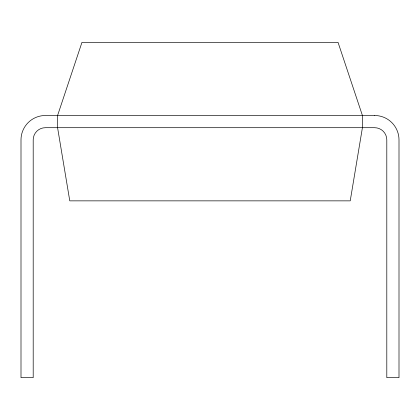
<?xml version="1.0" encoding="UTF-8"?>
<svg xmlns="http://www.w3.org/2000/svg" width="420" height="420" viewBox="0 0 420 420"><rect width="100%" height="100%" fill="white"/><g stroke="black" fill="none" stroke-linecap="round" stroke-linejoin="round"><path stroke-width="0.63" d="M362.418 127.696L350.228 200.855L69.773 200.855L57.582 127.696L57.582 115.5L81.968 42.341L338.032 42.341L362.418 115.5L362.418 127.696M374.614 115.5L45.386 115.5A24.386 24.386 0 0 0 21 139.886L21 377.659L33.196 377.659L33.196 139.886A12.196 12.196 0 0 1 45.386 127.696L374.614 127.696A12.196 12.196 0 0 1 386.804 139.886L386.804 377.659L399 377.659L399 139.886A24.386 24.386 0 0 0 374.614 115.5"/></g></svg>
